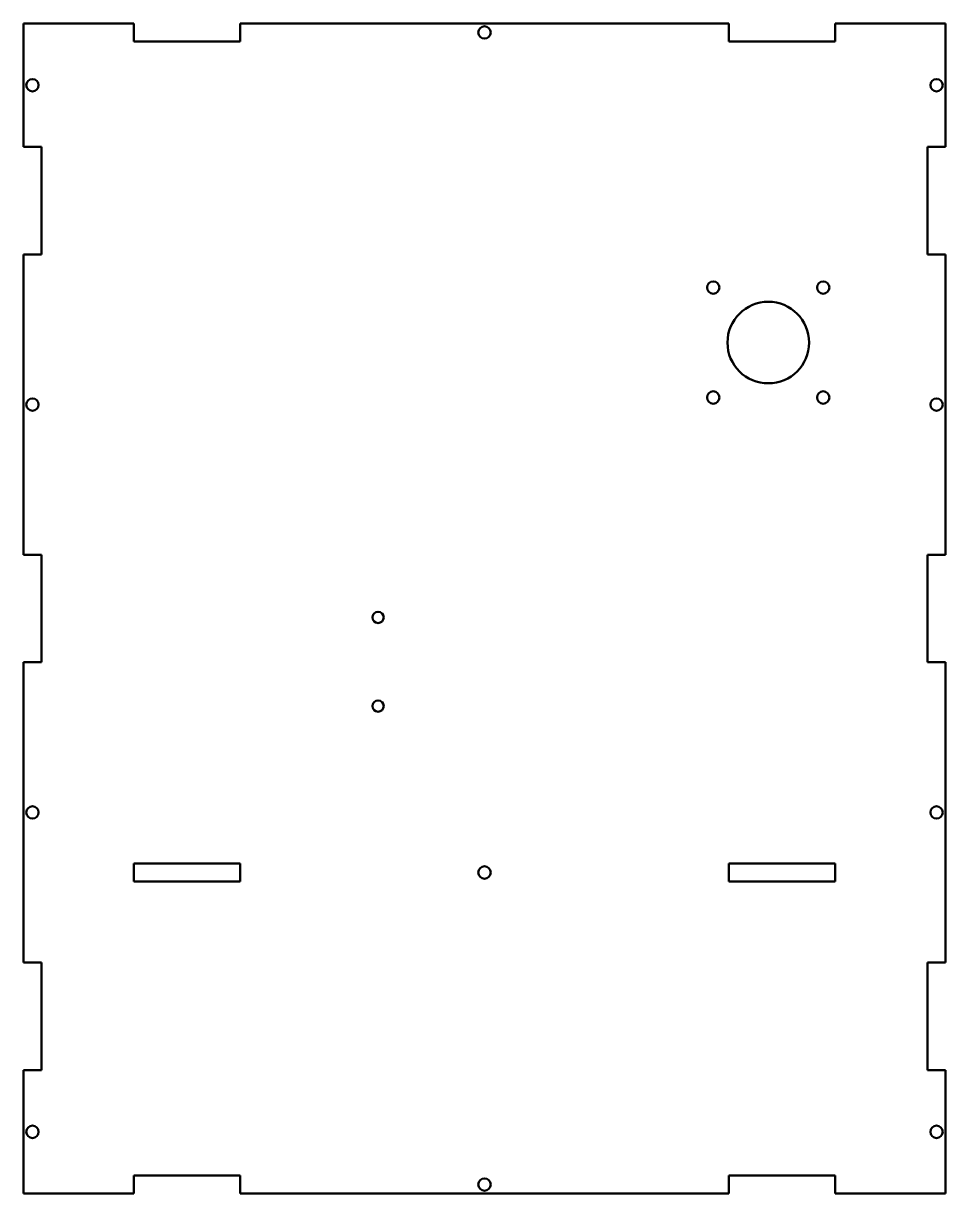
# Model space of a CAD drawing. Header units: millimetres. Extents: x -255 to 5, y -65 to 265.
import ezdxf

# ---------------------------------------------------------------- set-up
doc = ezdxf.new("R2010")
doc.units = ezdxf.units.MM
doc.layers.add('IV_INTERIOR_PROFILES', color=7, linetype='Continuous', lineweight=50)
doc.layers.add('IV_OUTER_PROFILE', color=7, linetype='Continuous', lineweight=50)

msp = doc.modelspace()

# ---------------------------------------------------------------- linework, layer by layer
at = {"layer": 'IV_INTERIOR_PROFILES'}
for p, q in [((-223.8, 22.85), (-223.8, 27.95)), ((-223.8, 27.95), (-193.8, 27.95)), ((-193.8, 27.95), (-193.8, 22.85)), ((-56, 22.85), (-56, 27.95)), ((-56, 27.95), (-26, 27.95)), ((-26, 27.95), (-26, 22.85)), ((-193.8, 22.85), (-223.8, 22.85)), ((-26, 22.85), (-56, 22.85))]:
    msp.add_line(p, q, dxfattribs=at)
for centre, radius in [((-124.9, 262.3), 1.75), ((-252.35, 247.42), 1.75), ((2.55, 247.42), 1.75), ((-60.4, 190.35), 1.75), ((-29.4, 190.35), 1.75), ((-44.9, 174.85), 11.5), ((-252.35, 157.35), 1.75), ((-60.4, 159.35), 1.75), ((-29.4, 159.35), 1.75), ((2.55, 157.35), 1.75), ((-154.9, 97.35), 1.6), ((-154.9, 72.35), 1.6), ((-252.35, 42.35), 1.75), ((2.55, 42.35), 1.75), ((-124.9, 25.4), 1.75), ((-252.35, -47.73), 1.75), ((2.55, -47.73), 1.75), ((-124.9, -62.6), 1.75)]:
    msp.add_circle(centre, radius, dxfattribs=at)
at = {"layer": 'IV_OUTER_PROFILE'}
for p, q in [((-254.9, 264.85), (-223.8, 264.85)), ((-254.9, 230), (-254.9, 264.85)), ((-223.8, 259.75), (-223.8, 264.85)), ((-193.8, 264.85), (-56, 264.85)), ((-193.8, 264.85), (-193.8, 259.75)), ((-56, 259.75), (-56, 264.85)), ((-26, 264.85), (5.1, 264.85)), ((-26, 264.85), (-26, 259.75)), ((5.1, 264.85), (5.1, 230)), ((-193.8, 259.75), (-223.8, 259.75)), ((-26, 259.75), (-56, 259.75)), ((-254.9, 230), (-249.8, 230)), ((-249.8, 230), (-249.8, 199.7)), ((0, 199.7), (0, 230)), ((0, 230), (5.1, 230)), ((-249.8, 199.7), (-254.9, 199.7)), ((-254.9, 115), (-254.9, 199.7)), ((5.1, 199.7), (0, 199.7)), ((5.1, 199.7), (5.1, 115)), ((-254.9, 115), (-249.8, 115)), ((-249.8, 115), (-249.8, 84.7)), ((0, 84.7), (0, 115)), ((0, 115), (5.1, 115)), ((-249.8, 84.7), (-254.9, 84.7)), ((-254.9, 0), (-254.9, 84.7)), ((5.1, 84.7), (0, 84.7)), ((5.1, 84.7), (5.1, 0)), ((0, -30.3), (0, 0)), ((0, 0), (5.1, 0)), ((-254.9, 0), (-249.8, 0)), ((-249.8, 0), (-249.8, -30.3)), ((-249.8, -30.3), (-254.9, -30.3)), ((-254.9, -65.15), (-254.9, -30.3)), ((5.1, -30.3), (0, -30.3)), ((5.1, -30.3), (5.1, -65.15)), ((-223.8, -60.05), (-193.8, -60.05)), ((-223.8, -65.15), (-223.8, -60.05)), ((-193.8, -60.05), (-193.8, -65.15)), ((-56, -60.05), (-26, -60.05)), ((-56, -65.15), (-56, -60.05)), ((-26, -60.05), (-26, -65.15)), ((-223.8, -65.15), (-254.9, -65.15)), ((-56, -65.15), (-193.8, -65.15)), ((5.1, -65.15), (-26, -65.15))]:
    msp.add_line(p, q, dxfattribs=at)

doc.saveas('drawing.dxf')
